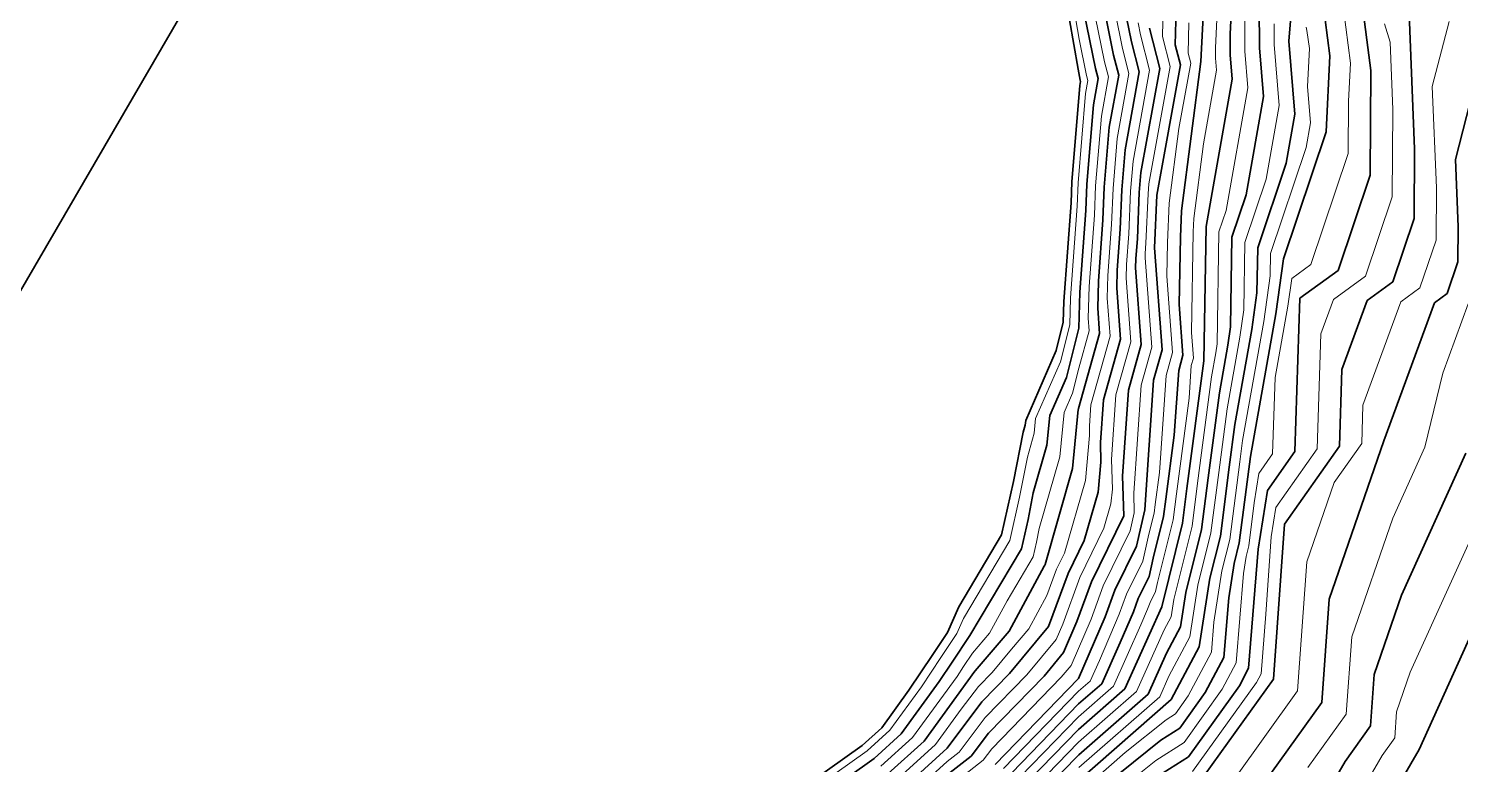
# Model space of a CAD drawing. Header units: millimetres. Extents: x -859836 to 307983, y -308065 to 649894.
# Drawn here: x -776950 to -656397, y 167128 to 229082 of the extents above; entities that cross this region are included whole.
import ezdxf

# ---------------------------------------------------------------- set-up
doc = ezdxf.new("R2010")
doc.units = ezdxf.units.MM
for name, color, linetype, lineweight in [('C-TOPO', 7, 'Continuous', 9), ('C-TOPO-MAJR', 7, 'Continuous', 35), ('C-TOPO-MINR', 7, 'Continuous', 9)]:
    doc.layers.add(name, color=color, linetype=linetype, lineweight=lineweight)

msp = doc.modelspace()

# ---------------------------------------------------------------- linework, layer by layer
at = {"layer": 'C-TOPO', "lineweight": 35}
for p, q in [((-757359, 241898), (-845960, 89571)), ((-688588, 225666), (-689315, 229820)), ((-688401, 224751), (-688588, 225666)), ((-689101, 216168), (-688428, 224295)), ((-688428, 224295), (-688369, 224625)), ((-688369, 224625), (-688401, 224751)), ((-689174, 214420), (-689101, 216168)), ((-689780, 206098), (-689174, 214420)), ((-689830, 204355), (-689780, 206098)), ((-690427, 201968), (-689830, 204355)), ((-692997, 196077), (-690427, 201968)), ((-693206, 195099), (-693033, 195704)), ((-693033, 195704), (-692997, 196077)), ((-694013, 190959), (-693206, 195099)), ((-695028, 186451), (-694013, 190959)), ((-698628, 180395), (-695028, 186451)), ((-699576, 178246), (-698628, 180395)), ((-700821, 176382), (-699576, 178246)), ((-702825, 173366), (-700821, 176382)), ((-705120, 170210), (-702825, 173366)), ((-706759, 168718), (-705120, 170210)), ((-713287, 164088), (-706759, 168718))]:
    msp.add_line(p, q, dxfattribs=at)
at = {"layer": 'C-TOPO-MAJR'}
for p, q in [((-680281, 232797), (-680403, 227717)), ((-688357, 231814), (-687114, 225715)), ((-677963, 232172), (-678238, 226316)), ((-675645, 231546), (-675782, 228618)), ((-670520, 231941), (-670841, 228032)), ((-664721, 231627), (-663922, 225552)), ((-686427, 230915), (-685599, 226850)), ((-673327, 230921), (-673307, 227460)), ((-660711, 230328), (-660249, 218968)), ((-684498, 230017), (-684083, 227984)), ((-682568, 229118), (-681702, 225738)), ((-667781, 229829), (-667382, 226792)), ((-684083, 227984), (-683433, 225449)), ((-675782, 228618), (-675773, 226888)), ((-670841, 228032), (-670328, 221884)), ((-653989, 229047), (-656807, 218063)), ((-685599, 226850), (-685165, 225159)), ((-680403, 227717), (-679970, 226027)), ((-675773, 226888), (-675601, 224838)), ((-673307, 227460), (-672965, 223361)), ((-667382, 226792), (-667691, 220406)), ((-687114, 225715), (-686897, 224870)), ((-683433, 225449), (-684625, 218865)), ((-681702, 225738), (-683290, 216960)), ((-679970, 226027), (-681956, 215055)), ((-678238, 226316), (-679882, 213740)), ((-663922, 225552), (-663994, 216754)), ((-686897, 224870), (-687294, 222676)), ((-685165, 225159), (-685960, 220771)), ((-675601, 224838), (-677808, 212425)), ((-672965, 223361), (-674436, 215085)), ((-687294, 222676), (-687849, 215973)), ((-670328, 221884), (-671063, 217746)), ((-685960, 220771), (-686376, 215743)), ((-667691, 220406), (-671286, 209702)), ((-684625, 218865), (-684902, 215514)), ((-660249, 218968), (-660297, 213103)), ((-671063, 217746), (-673460, 210610)), ((-656807, 218063), (-656576, 212383)), ((-687849, 215973), (-687942, 213754)), ((-683290, 216960), (-683429, 215284)), ((-663994, 216754), (-666690, 208727)), ((-686376, 215743), (-686492, 212969)), ((-684902, 215514), (-685042, 212185)), ((-683429, 215284), (-683592, 211401)), ((-681956, 215055), (-682142, 210617)), ((-674436, 215085), (-675634, 211517)), ((-687942, 213754), (-688442, 206890)), ((-679882, 213740), (-679975, 211521)), ((-686492, 212969), (-686867, 207822)), ((-685042, 212185), (-685292, 208753)), ((-677808, 212425), (-677997, 201115)), ((-660297, 213103), (-662094, 207751)), ((-656576, 212383), (-656599, 209451)), ((-683592, 211401), (-683717, 209685)), ((-679975, 211521), (-680070, 205866)), ((-675634, 211517), (-675760, 203977)), ((-682142, 210617), (-681507, 202030)), ((-673460, 210610), (-673523, 206840)), ((-685292, 208753), (-685335, 207238)), ((-683717, 209685), (-683739, 208927)), ((-683739, 208927), (-683262, 202487)), ((-671286, 209702), (-671933, 205065)), ((-666690, 208727), (-669912, 206382)), ((-656599, 209451), (-657498, 206775)), ((-686867, 207822), (-686931, 205549)), ((-662094, 207751), (-664242, 206187)), ((-688442, 206890), (-688528, 203859)), ((-685335, 207238), (-685018, 202945)), ((-673523, 206840), (-673954, 203748)), ((-669912, 206382), (-670331, 193484)), ((-664242, 206187), (-666371, 200372)), ((-657498, 206775), (-658572, 205993)), ((-686931, 205549), (-686773, 203402)), ((-680070, 205866), (-679752, 201572)), ((-671933, 205065), (-674081, 193045)), ((-658572, 205993), (-662831, 194362)), ((-688528, 203859), (-689567, 199707)), ((-675760, 203977), (-675976, 202431)), ((-673954, 203748), (-675386, 195735)), ((-686773, 203402), (-688543, 197097)), ((-685018, 202945), (-686454, 197828)), ((-683262, 202487), (-684340, 198649)), ((-681507, 202030), (-682226, 199471)), ((-679752, 201572), (-680111, 200293)), ((-675976, 202431), (-676692, 198425)), ((-680111, 200293), (-680484, 194836)), ((-677997, 201115), (-679415, 190352)), ((-666371, 200372), (-666581, 193923)), ((-689567, 199707), (-690964, 196506)), ((-682226, 199471), (-682971, 188557)), ((-686454, 197828), (-686701, 194219)), ((-684340, 198649), (-684836, 191388)), ((-676692, 198425), (-677637, 191250)), ((-690964, 196506), (-691203, 194017)), ((-688572, 197010), (-689051, 192032)), ((-688555, 197048), (-688572, 197010)), ((-688543, 197097), (-688555, 197048)), ((-675386, 195735), (-675859, 192148)), ((-686701, 194219), (-686656, 192566)), ((-680484, 194836), (-681193, 189454)), ((-662831, 194362), (-667432, 181027)), ((-691203, 194017), (-692360, 189984)), ((-674081, 193045), (-675015, 185794)), ((-670331, 193484), (-672646, 190195)), ((-666581, 193923), (-671212, 187345)), ((-655947, 193339), (-661352, 181376)), ((-689051, 192032), (-691365, 183967)), ((-686656, 192566), (-686898, 190047)), ((-675859, 192148), (-676606, 186347)), ((-649063, 192316), (-659872, 168391)), ((-684836, 191388), (-684746, 188062)), ((-677637, 191250), (-678198, 186899)), ((-692360, 189984), (-692799, 187734)), ((-686898, 190047), (-688069, 185966)), ((-681193, 189454), (-681380, 188004)), ((-679415, 190352), (-679789, 187452)), ((-672646, 190195), (-673424, 185242)), ((-682971, 188557), (-683680, 185507)), ((-692799, 187734), (-693350, 185284)), ((-684746, 188062), (-687445, 182502)), ((-681380, 188004), (-682259, 184478)), ((-679789, 187452), (-681547, 180399)), ((-678198, 186899), (-679516, 181610)), ((-671212, 187345), (-672142, 174304)), ((-688069, 185966), (-689411, 183202)), ((-676606, 186347), (-677486, 182820)), ((-675015, 185794), (-675455, 184031)), ((-693350, 185284), (-697687, 177987)), ((-683680, 185507), (-685479, 181801)), ((-682259, 184478), (-682613, 182953)), ((-673424, 185242), (-674224, 175216)), ((-691428, 183825), (-694376, 178358)), ((-691376, 183911), (-691428, 183825)), ((-691370, 183940), (-691376, 183911)), ((-691365, 183967), (-691370, 183940)), ((-675455, 184031), (-675906, 181140)), ((-689411, 183202), (-691064, 178729)), ((-687445, 182502), (-688685, 179146)), ((-682613, 182953), (-683513, 181100)), ((-677486, 182820), (-678388, 177039)), ((-685479, 181801), (-686306, 179564)), ((-683513, 181100), (-683927, 179982)), ((-679516, 181610), (-679968, 178719)), ((-675906, 181140), (-676306, 176127)), ((-667432, 181027), (-668052, 172333)), ((-661352, 181376), (-663652, 174709)), ((-683927, 179982), (-685045, 177379)), ((-681547, 180399), (-684641, 173481)), ((-691064, 178729), (-694367, 174774)), ((-688685, 179146), (-689804, 176544)), ((-686306, 179564), (-688543, 174360)), ((-679968, 178719), (-681143, 176501)), ((-697687, 177987), (-699188, 175741)), ((-694376, 178358), (-697249, 175014)), ((-685045, 177379), (-686592, 173920)), ((-689804, 176544), (-691455, 174567)), ((-681143, 176501), (-682691, 173042)), ((-678388, 177039), (-680740, 172602)), ((-676306, 176127), (-677874, 173170)), ((-697279, 174968), (-701549, 169095)), ((-699188, 175741), (-700277, 174102)), ((-697266, 174987), (-697279, 174968)), ((-697249, 175014), (-697266, 174987)), ((-674224, 175216), (-675008, 173737)), ((-700277, 174102), (-703479, 169698)), ((-694367, 174774), (-696690, 172383)), ((-691455, 174567), (-696131, 169755)), ((-688543, 174360), (-695571, 167128)), ((-686592, 173920), (-688541, 172214)), ((-675008, 173737), (-679301, 167753)), ((-672142, 174304), (-678581, 165329)), ((-663652, 174709), (-663962, 170362)), ((-684641, 173481), (-688538, 170068)), ((-682691, 173042), (-688535, 167923)), ((-680740, 172602), (-688533, 165777)), ((-677874, 173170), (-680020, 170178)), ((-696690, 172383), (-699619, 168493)), ((-688541, 172214), (-694163, 166428)), ((-668052, 172333), (-672345, 166349)), ((-688538, 170068), (-692755, 165729)), ((-680020, 170178), (-681607, 169171)), ((-663962, 170362), (-666108, 167370)), ((-703479, 169698), (-705766, 167616)), ((-701549, 169095), (-704598, 166320)), ((-696131, 169755), (-697595, 167810)), ((-681607, 169171), (-688530, 163632)), ((-705766, 167616), (-710347, 164367)), ((-699619, 168493), (-703430, 165024)), ((-697595, 167810), (-699599, 166253)), ((-688535, 167923), (-691347, 165030)), ((-679301, 167753), (-682474, 165740)), ((-659872, 168391), (-667465, 155272)), ((-666108, 167370), (-671170, 158624))]:
    msp.add_line(p, q, dxfattribs=at)
at = {"layer": 'C-TOPO-MINR'}
for p, q in [((-676804, 231859), (-677010, 227467)), ((-688920, 230641), (-688493, 228197)), ((-687392, 231364), (-686356, 226283)), ((-685462, 230466), (-684841, 227417)), ((-681425, 230958), (-681486, 228418)), ((-666251, 230728), (-665652, 226172)), ((-683533, 229567), (-683326, 228551)), ((-679260, 229557), (-679321, 227016)), ((-674555, 229770), (-674540, 227174)), ((-672084, 229476), (-672074, 227746)), ((-669384, 229193), (-669311, 228931)), ((-662791, 229488), (-662317, 227940)), ((-657350, 229687), (-658759, 224196)), ((-688493, 228197), (-687871, 225148)), ((-683326, 228551), (-682568, 225593)), ((-681486, 228418), (-680836, 225882)), ((-669311, 228931), (-669111, 227412)), ((-662317, 227940), (-662085, 222260)), ((-684841, 227417), (-684299, 225304)), ((-679321, 227016), (-679104, 226171)), ((-677010, 227467), (-677005, 226602)), ((-674540, 227174), (-674283, 224100)), ((-672074, 227746), (-671646, 222622)), ((-669111, 227412), (-669266, 224219)), ((-686356, 226283), (-686031, 225015)), ((-682568, 225593), (-683958, 217913)), ((-680836, 225882), (-682623, 216007)), ((-679104, 226171), (-680097, 220685)), ((-676920, 225577), (-678023, 219370)), ((-677005, 226602), (-676920, 225577)), ((-665652, 226172), (-665806, 222979)), ((-687763, 224726), (-687961, 223629)), ((-687871, 225148), (-687763, 224726)), ((-686031, 225015), (-686627, 221723)), ((-684299, 225304), (-685292, 219818)), ((-687961, 223629), (-688585, 216087)), ((-674283, 224100), (-676122, 213755)), ((-669266, 224219), (-669009, 221145)), ((-658759, 224196), (-658412, 215675)), ((-671646, 222622), (-672749, 216415)), ((-665806, 222979), (-665842, 218580)), ((-662085, 222260), (-662145, 214928)), ((-686627, 221723), (-687112, 215858)), ((-680097, 220685), (-680919, 214397)), ((-669009, 221145), (-669377, 219076)), ((-685292, 219818), (-685639, 215628)), ((-678023, 219370), (-678845, 213082)), ((-669377, 219076), (-672373, 210156)), ((-665842, 218580), (-668988, 209214)), ((-683958, 217913), (-684166, 215399)), ((-688585, 216087), (-688667, 214146)), ((-687112, 215858), (-687217, 213362)), ((-682623, 216007), (-682693, 215170)), ((-672749, 216415), (-674547, 211064)), ((-685639, 215628), (-685767, 212577)), ((-684166, 215399), (-684317, 211793)), ((-682693, 215170), (-682867, 211009)), ((-662145, 214928), (-664392, 208239)), ((-658412, 215675), (-658448, 211277)), ((-688667, 214146), (-689229, 206424)), ((-680919, 214397), (-681059, 211069)), ((-676122, 213755), (-676721, 211971)), ((-687217, 213362), (-687654, 207356)), ((-685767, 212577), (-686079, 208287)), ((-678845, 213082), (-678892, 211973)), ((-684317, 211793), (-684505, 209219)), ((-682867, 211009), (-682930, 210151)), ((-681059, 211069), (-681106, 208241)), ((-678892, 211973), (-679033, 203490)), ((-676721, 211971), (-676878, 202546)), ((-674547, 211064), (-674642, 205409)), ((-658448, 211277), (-659796, 207263)), ((-682930, 210151), (-682941, 209772)), ((-682941, 209772), (-682385, 202258)), ((-672373, 210156), (-672405, 208271)), ((-684505, 209219), (-684537, 208083)), ((-668988, 209214), (-670599, 208042)), ((-687654, 207356), (-687730, 204704)), ((-686079, 208287), (-686133, 206393)), ((-684537, 208083), (-684140, 202716)), ((-681106, 208241), (-680630, 201801)), ((-672405, 208271), (-672944, 204407)), ((-670599, 208042), (-670922, 205723)), ((-664392, 208239), (-667077, 206285)), ((-689229, 206424), (-689294, 204151)), ((-686133, 206393), (-685895, 203173)), ((-667077, 206285), (-668141, 203377)), ((-659796, 207263), (-661407, 206090)), ((-674642, 205409), (-674965, 203090)), ((-670922, 205723), (-671996, 199713)), ((-661407, 206090), (-664601, 197367)), ((-655737, 205896), (-657867, 200081)), ((-689294, 204151), (-690073, 201037)), ((-687730, 204704), (-687650, 203631)), ((-672944, 204407), (-674733, 194390)), ((-687650, 203631), (-688535, 200478)), ((-685895, 203173), (-687511, 197417)), ((-684140, 202716), (-685397, 198239)), ((-679033, 203490), (-678875, 201343)), ((-676878, 202546), (-676986, 201773)), ((-674965, 203090), (-676039, 197080)), ((-668141, 203377), (-668456, 193704)), ((-682385, 202258), (-683283, 199060)), ((-680630, 201801), (-681168, 199882)), ((-678875, 201343), (-679054, 200704)), ((-676986, 201773), (-677344, 199770)), ((-690073, 201037), (-692160, 196254)), ((-688535, 200478), (-689061, 198378)), ((-679054, 200704), (-679241, 197975)), ((-683283, 199060), (-683904, 189972)), ((-681168, 199882), (-681728, 191696)), ((-677344, 199770), (-678526, 190801)), ((-671996, 199713), (-672206, 193265)), ((-657867, 200081), (-659389, 193851)), ((-689061, 198378), (-689768, 196758)), ((-685397, 198239), (-685769, 192803)), ((-679241, 197975), (-680304, 189903)), ((-689768, 196758), (-690127, 193024)), ((-687511, 197417), (-687633, 195634)), ((-676039, 197080), (-676748, 191699)), ((-664601, 197367), (-664706, 194143)), ((-692160, 196254), (-692279, 195009)), ((-687633, 195634), (-687611, 194818)), ((-692279, 195009), (-692858, 192993)), ((-687611, 194818), (-687974, 191039)), ((-674733, 194390), (-674970, 192596)), ((-664706, 194143), (-667022, 190854)), ((-692858, 192993), (-693513, 189631)), ((-690127, 193024), (-691862, 186976)), ((-672206, 193265), (-673364, 191620)), ((-668456, 193704), (-671929, 188770)), ((-659389, 193851), (-662092, 187869)), ((-685769, 192803), (-685701, 190314)), ((-681728, 191696), (-682082, 189006)), ((-676748, 191699), (-677402, 186623)), ((-674970, 192596), (-675811, 186070)), ((-652505, 192827), (-660612, 174884)), ((-687974, 191039), (-689731, 184918)), ((-678526, 190801), (-678993, 187175)), ((-673364, 191620), (-673752, 189143)), ((-667022, 190854), (-669322, 184186)), ((-693513, 189631), (-694337, 185971)), ((-685701, 190314), (-685822, 189054)), ((-683904, 189972), (-683859, 188309)), ((-680304, 189903), (-680585, 187728)), ((-685822, 189054), (-686407, 187014)), ((-683859, 188309), (-684213, 186785)), ((-682176, 188280), (-682615, 186517)), ((-682082, 189006), (-682176, 188280)), ((-673752, 189143), (-674219, 185518)), ((-671929, 188770), (-672318, 186293)), ((-691862, 186976), (-692084, 185837)), ((-686407, 187014), (-688428, 182852)), ((-680585, 187728), (-681903, 182439)), ((-678993, 187175), (-680532, 181005)), ((-662092, 187869), (-665542, 177868)), ((-694337, 185971), (-698240, 179403)), ((-692084, 185837), (-692363, 184598)), ((-684213, 186785), (-686462, 182151)), ((-682615, 186517), (-683147, 184230)), ((-677402, 186623), (-678501, 182215)), ((-675811, 186070), (-676470, 183426)), ((-672318, 186293), (-672783, 179773)), ((-692363, 184598), (-694558, 180906)), ((-689731, 184918), (-690393, 183553)), ((-674439, 184636), (-674665, 183191)), ((-674219, 185518), (-674439, 184636)), ((-690393, 183553), (-691210, 181343)), ((-683147, 184230), (-684496, 181450)), ((-676470, 183426), (-677147, 179089)), ((-669322, 184186), (-670097, 173319)), ((-688428, 182852), (-689875, 178937)), ((-686462, 182151), (-687496, 179355)), ((-681903, 182439), (-682080, 181676)), ((-678501, 182215), (-679178, 177879)), ((-674665, 183191), (-675265, 175671)), ((-694558, 180906), (-696032, 178173)), ((-691210, 181343), (-692720, 178543)), ((-684496, 181450), (-685116, 179773)), ((-682080, 181676), (-682530, 180750)), ((-680532, 181005), (-680758, 179559)), ((-685116, 179773), (-686794, 175870)), ((-682737, 180190), (-683296, 178889)), ((-682530, 180750), (-682737, 180190)), ((-672783, 179773), (-673183, 174760)), ((-698240, 179403), (-698798, 178139)), ((-692720, 178543), (-694191, 176831)), ((-689875, 178937), (-690434, 177636)), ((-687496, 179355), (-689174, 175452)), ((-683296, 178889), (-685617, 173701)), ((-681345, 178450), (-683666, 173261)), ((-680758, 179559), (-681345, 178450)), ((-677147, 179089), (-677347, 176583)), ((-698798, 178139), (-700149, 176118)), ((-696032, 178173), (-697468, 176501)), ((-690434, 177636), (-692911, 174670)), ((-679178, 177879), (-680942, 174552)), ((-665542, 177868), (-666007, 171347)), ((-700149, 176118), (-701776, 173669)), ((-697468, 176501), (-698227, 175364)), ((-694191, 176831), (-695822, 174877)), ((-677347, 176583), (-679307, 172886)), ((-698227, 175364), (-698778, 174535)), ((-695822, 174877), (-696970, 173696)), ((-689174, 175452), (-689999, 174463)), ((-686794, 175870), (-687568, 174140)), ((-675265, 175671), (-676441, 173453)), ((-660612, 174884), (-661762, 171550)), ((-701776, 173669), (-704444, 169999)), ((-698778, 174535), (-702514, 169397)), ((-696970, 173696), (-698417, 171775)), ((-692911, 174670), (-696411, 171069)), ((-689999, 174463), (-695851, 168441)), ((-687568, 174140), (-688542, 173287)), ((-685617, 173701), (-688539, 171141)), ((-680942, 174552), (-681715, 172822)), ((-673575, 174021), (-678941, 166541)), ((-673183, 174760), (-673575, 174021)), ((-688542, 173287), (-694867, 166778)), ((-683666, 173261), (-688537, 168996)), ((-681715, 172822), (-688534, 166850)), ((-679307, 172886), (-680380, 171390)), ((-676441, 173453), (-679661, 168966)), ((-670097, 173319), (-675463, 165839)), ((-698417, 171775), (-700584, 168794)), ((-680380, 171390), (-681173, 170887)), ((-666007, 171347), (-669227, 166860)), ((-661762, 171550), (-661917, 169376)), ((-704444, 169999), (-706350, 168264)), ((-696411, 171069), (-698607, 168152)), ((-688539, 171141), (-693459, 166079)), ((-681173, 170887), (-684635, 168117)), ((-702514, 169397), (-705182, 166968)), ((-700584, 168794), (-704014, 165672)), ((-688537, 168996), (-692051, 165380)), ((-679661, 168966), (-682040, 167455)), ((-661917, 169376), (-662990, 167880)), ((-706350, 168264), (-712077, 164203)), ((-698607, 168152), (-699609, 167373)), ((-695851, 168441), (-696583, 167469)), ((-684635, 168117), (-688532, 164704)), ((-662990, 167880), (-669318, 156948)), ((-699609, 167373), (-702785, 164482)), ((-696583, 167469), (-699589, 165132)), ((-682040, 167455), (-687233, 163301))]:
    msp.add_line(p, q, dxfattribs=at)

doc.saveas('drawing.dxf')
